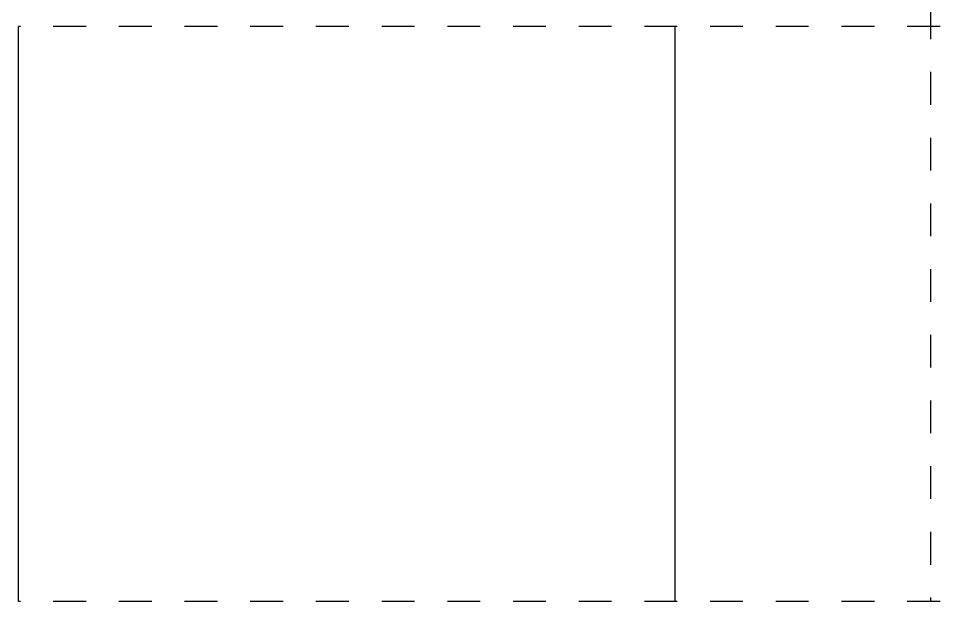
# Model space of a CAD drawing. Header units: millimetres. Extents: x 1398 to 1463.6, y 278.6 to 295.8.
# Drawn here: x 1438.055 to 1440.856, y 291.09 to 292.865 of the extents above; entities that cross this region are included whole.
import ezdxf

# ---------------------------------------------------------------- set-up
doc = ezdxf.new("R2010")
doc.units = ezdxf.units.MM
doc.linetypes.add('CENTER', pattern=[2, 1.25, -0.25, 0.25, -0.25])
doc.styles.add('2', font='SCRIPTC.SHX', dxfattribs={"height": 0.2})
doc.styles.add('ROMANS', font='romans')

# ---------------------------------------------------------------- blocks, each defined once
blk = doc.blocks.new('A$C03A07C7F')
at = {"linetype": 'CENTER'}
for p, q in [((2144.042, 512.11), (2144.042, 341.491)), ((2275.511, 429.014), (2005.211, 429.014)), ((2275.511, 341.491), (2005.211, 341.491))]:
    blk.add_line(p, q, dxfattribs=at)
for p, q in [((2005.211, 341.491), (2005.211, 429.014)), ((2105.211, 341.491), (2105.211, 429.014))]:
    blk.add_line(p, q)
for tag, p, style in [('ROSY', (683.087, 26.495), '2'), ('30/10/02', (715.706, 16.31), 'ROMANS'), ('ROSY', (1513.839, 14.827), '2'), ('ROSY', (2354.851, 14.827), '2'), ('ROSY', (3194.181, 14.827), '2'), ('30/10/02', (1546.458, 4.642), 'ROMANS'), ('30/10/02', (2387.471, 4.642), 'ROMANS'), ('30/10/02', (3226.8, 4.642), 'ROMANS')]:
    blk.add_attdef(tag, p, '', height=2.88, dxfattribs=dict(style=style))

msp = doc.modelspace()

# ---------------------------------------------------------------- block references
at = {"xscale": 0.01999999999999991, "yscale": 0.01999999999999991, "zscale": 0.01999999999999991}
msp.add_blockref('A$C03A07C7F', (1397.9505, 284.2598), dxfattribs=at)

doc.saveas('drawing.dxf')
